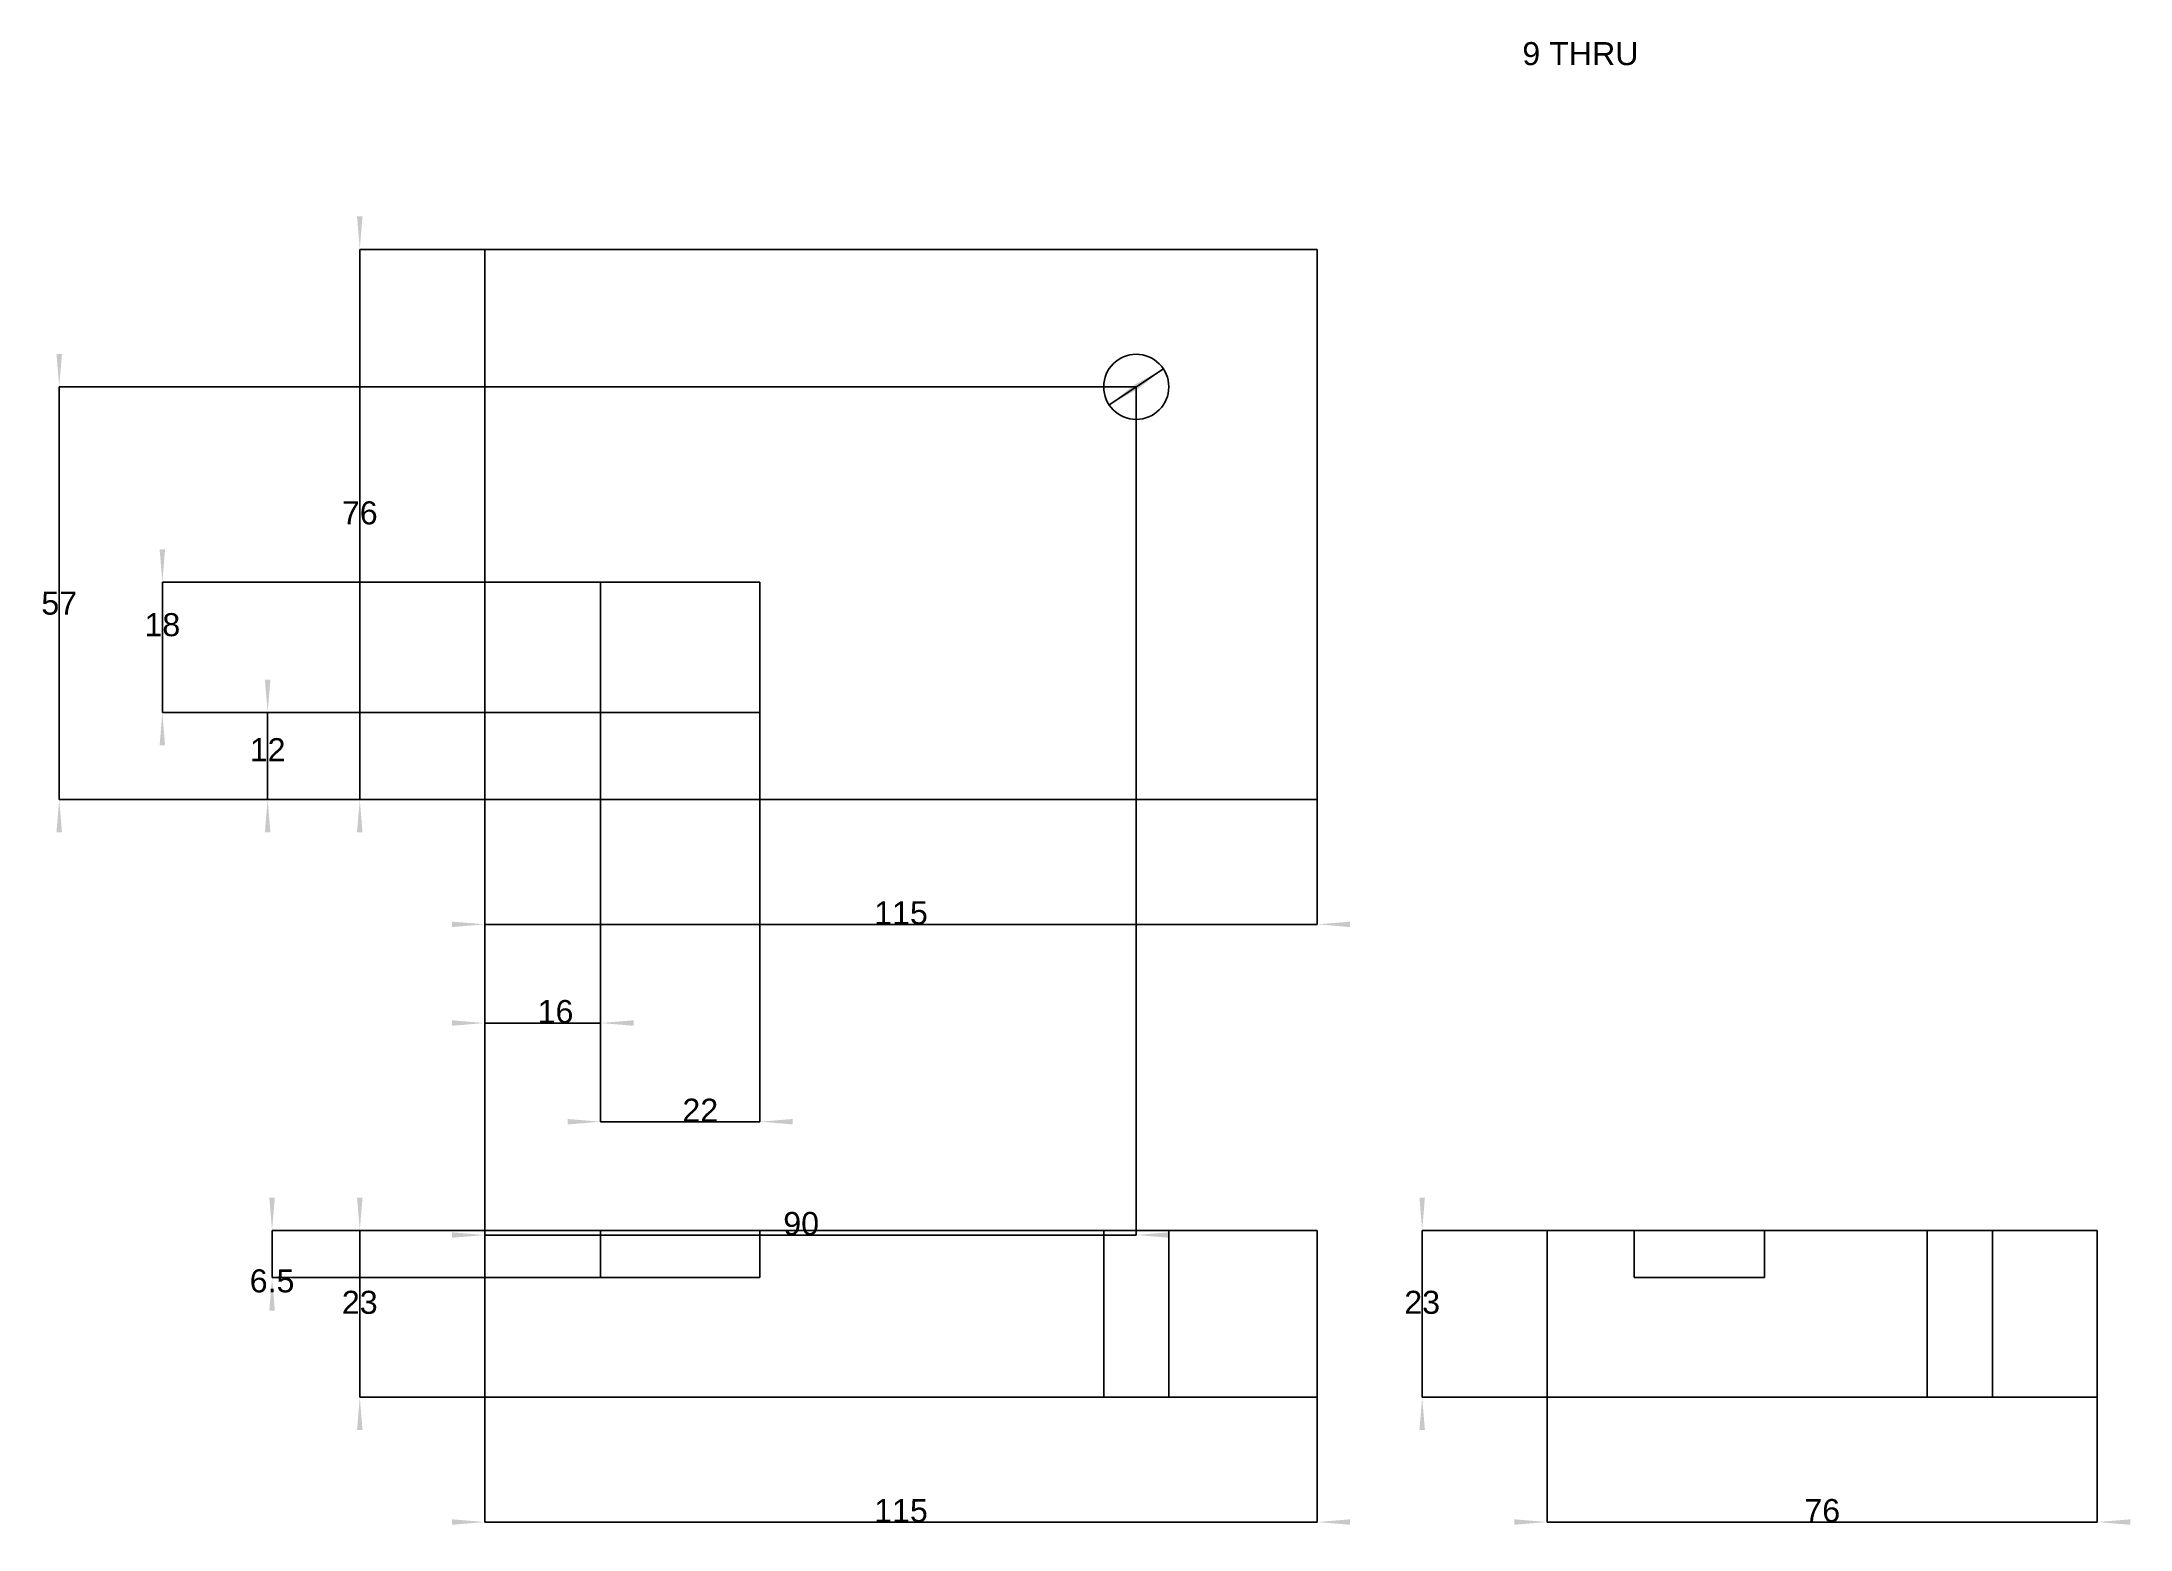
# Model space of a CAD drawing. Header units: millimetres. Extents: x 49 to 367, y 52 to 278.
import ezdxf
from ezdxf.enums import TextEntityAlignment as Align

# ---------------------------------------------------------------- set-up
doc = ezdxf.new("R2010")
doc.units = ezdxf.units.MM
doc.layers.get('0').update_dxf_attribs({"linetype": 'CONTINUOUS'})
for name, color, linetype in [('D', 7, 'CONTINUOUS'), ('D001', 7, 'CONTINUOUS'), ('D002', 7, 'CONTINUOUS'), ('D003', 7, 'CONTINUOUS'), ('D004', 7, 'CONTINUOUS'), ('D005', 7, 'CONTINUOUS'), ('D006', 7, 'CONTINUOUS'), ('D007', 7, 'CONTINUOUS'), ('D008', 7, 'CONTINUOUS'), ('D009', 7, 'CONTINUOUS'), ('D010', 7, 'CONTINUOUS'), ('D011', 7, 'CONTINUOUS'), ('D012', 7, 'CONTINUOUS'), ('D013', 7, 'CONTINUOUS'), ('Front', 7, 'CONTINUOUS'), ('Right', 7, 'CONTINUOUS'), ('Top', 7, 'CONTINUOUS')]:
    doc.layers.add(name, color=color, linetype=linetype)
doc.styles.get("Standard").update_dxf_attribs({"font": 'arial.ttf'})
doc.dimstyles.get("Standard").update_dxf_attribs({"dimscale": 0, "dimtxt": 2.5, "dimasz": 2.5, "dimexe": 1.25, "dimexo": 0.625, "dimtad": 1, "dimtxsty": 'STANDARD', "dimcen": 2.5, "dimazin": 3, "dimtfac": 1, "dimtmove": 0, "dimatfit": 3})

# ---------------------------------------------------------------- blocks, each defined once
blk = doc.blocks.new('*D')
at = {"color": 0}
for points in [[(111.75, 52.9333), (111.75, 53.7667), (116.75, 53.35)], [(248.25, 52.9333), (248.25, 53.7667), (243.25, 53.35)]]:
    blk.add_solid(points, dxfattribs=at)
at = {"layer": 'D'}
for p, q in [((116.75, 72.35), (116.75, 53.35)), ((243.25, 72.35), (243.25, 53.35)), ((116.75, 53.35), (243.25, 53.35))]:
    blk.add_line(p, q, dxfattribs=at)
blk.add_text('115', height=3.5, dxfattribs=at).set_placement((180, 53.35), align=Align.CENTER)
blk = doc.blocks.new('*D001')
at = {"color": 0}
for points in [[(97.3333, 102.65), (98.1667, 102.65), (97.75, 97.65)], [(97.3333, 67.35), (98.1667, 67.35), (97.75, 72.35)]]:
    blk.add_solid(points, dxfattribs=at)
at = {"layer": 'D001'}
for p, q in [((243.25, 97.65), (97.75, 97.65)), ((97.75, 72.35), (97.75, 97.65)), ((243.25, 72.35), (97.75, 72.35))]:
    blk.add_line(p, q, dxfattribs=at)
blk.add_text('23', height=3.5, dxfattribs=at).set_placement((97.75, 85), align=Align.CENTER)
blk = doc.blocks.new('*D002')
at = {"color": 0}
for points in [[(111.75, 143.783), (111.75, 144.617), (116.75, 144.2)], [(248.25, 143.783), (248.25, 144.617), (243.25, 144.2)]]:
    blk.add_solid(points, dxfattribs=at)
at = {"layer": 'D002'}
for p, q in [((116.75, 246.8), (116.75, 144.2)), ((243.25, 246.8), (243.25, 144.2)), ((116.75, 144.2), (243.25, 144.2))]:
    blk.add_line(p, q, dxfattribs=at)
blk.add_text('115', height=3.5, dxfattribs=at).set_placement((180, 144.2), align=Align.CENTER)
blk = doc.blocks.new('*D003')
at = {"color": 0}
for points in [[(97.3333, 251.8), (98.1667, 251.8), (97.75, 246.8)], [(97.3333, 158.2), (98.1667, 158.2), (97.75, 163.2)]]:
    blk.add_solid(points, dxfattribs=at)
at = {"layer": 'D003'}
for p, q in [((243.25, 246.8), (97.75, 246.8)), ((97.75, 163.2), (97.75, 246.8)), ((243.25, 163.2), (97.75, 163.2))]:
    blk.add_line(p, q, dxfattribs=at)
blk.add_text('76', height=3.5, dxfattribs=at).set_placement((97.75, 205), align=Align.CENTER)
blk = doc.blocks.new('*D004')
at = {"color": 0}
for points in [[(273.2, 52.9333), (273.2, 53.7667), (278.2, 53.35)], [(366.8, 52.9333), (366.8, 53.7667), (361.8, 53.35)]]:
    blk.add_solid(points, dxfattribs=at)
at = {"layer": 'D004'}
for p, q in [((278.2, 72.35), (278.2, 53.35)), ((361.8, 72.35), (361.8, 53.35)), ((278.2, 53.35), (361.8, 53.35))]:
    blk.add_line(p, q, dxfattribs=at)
blk.add_text('76', height=3.5, dxfattribs=at).set_placement((320, 53.35), align=Align.CENTER)
blk = doc.blocks.new('*D005')
at = {"color": 0}
for points in [[(258.783, 102.65), (259.617, 102.65), (259.2, 97.65)], [(258.783, 67.35), (259.617, 67.35), (259.2, 72.35)]]:
    blk.add_solid(points, dxfattribs=at)
at = {"layer": 'D005'}
for p, q in [((361.8, 97.65), (259.2, 97.65)), ((259.2, 72.35), (259.2, 97.65)), ((361.8, 72.35), (259.2, 72.35))]:
    blk.add_line(p, q, dxfattribs=at)
blk.add_text('23', height=3.5, dxfattribs=at).set_placement((259.2, 85), align=Align.CENTER)
blk = doc.blocks.new('*D006')
at = {"color": 0}
for points in [[(111.75, 128.783), (111.75, 129.617), (116.75, 129.2)], [(139.35, 128.783), (139.35, 129.617), (134.35, 129.2)]]:
    blk.add_solid(points, dxfattribs=at)
at = {"layer": 'D006'}
for p, q in [((134.35, 176.4), (134.35, 129.2)), ((116.75, 163.2), (116.75, 129.2)), ((116.75, 129.2), (134.35, 129.2))]:
    blk.add_line(p, q, dxfattribs=at)
blk.add_text('16', height=3.5, dxfattribs=at).set_placement((127.5, 129.2), align=Align.CENTER)
blk = doc.blocks.new('*D007')
at = {"color": 0}
for points in [[(83.3333, 181.4), (84.1667, 181.4), (83.75, 176.4)], [(83.3333, 158.2), (84.1667, 158.2), (83.75, 163.2)]]:
    blk.add_solid(points, dxfattribs=at)
at = {"layer": 'D007'}
for p, q in [((134.35, 176.4), (83.75, 176.4)), ((83.75, 163.2), (83.75, 176.4)), ((116.75, 163.2), (83.75, 163.2))]:
    blk.add_line(p, q, dxfattribs=at)
blk.add_text('12', height=3.5, dxfattribs=at).set_placement((83.75, 169), align=Align.CENTER)
blk = doc.blocks.new('*D008')
at = {"color": 0}
for points in [[(129.35, 113.783), (129.35, 114.617), (134.35, 114.2)], [(163.55, 113.783), (163.55, 114.617), (158.55, 114.2)]]:
    blk.add_solid(points, dxfattribs=at)
at = {"layer": 'D008'}
for p, q in [((134.35, 176.4), (134.35, 114.2)), ((158.55, 176.4), (158.55, 114.2)), ((134.35, 114.2), (158.55, 114.2))]:
    blk.add_line(p, q, dxfattribs=at)
blk.add_text('22', height=3.5, dxfattribs=at).set_placement((149.5, 114.2), align=Align.CENTER)
blk = doc.blocks.new('*D009')
at = {"color": 0}
for points in [[(67.3333, 201.2), (68.1667, 201.2), (67.75, 196.2)], [(67.3333, 171.4), (68.1667, 171.4), (67.75, 176.4)]]:
    blk.add_solid(points, dxfattribs=at)
at = {"layer": 'D009'}
for p, q in [((134.35, 196.2), (67.75, 196.2)), ((67.75, 176.4), (67.75, 196.2)), ((134.35, 176.4), (67.75, 176.4))]:
    blk.add_line(p, q, dxfattribs=at)
blk.add_text('18', height=3.5, dxfattribs=at).set_placement((67.75, 188), align=Align.CENTER)
blk = doc.blocks.new('*D010')
at = {"color": 0}
for points in [[(84.0058, 102.65), (84.8391, 102.65), (84.4224, 97.65)], [(84.0058, 85.5), (84.8391, 85.5), (84.4224, 90.5)]]:
    blk.add_solid(points, dxfattribs=at)
at = {"layer": 'D010'}
for p, q in [((243.25, 97.65), (84.4224, 97.65)), ((84.4224, 90.5), (84.4224, 97.65)), ((134.35, 90.5), (84.4224, 90.5))]:
    blk.add_line(p, q, dxfattribs=at)
blk.add_text('6.5', height=3.5, dxfattribs=at).set_placement((84.4224, 88.2607), align=Align.CENTER)
blk = doc.blocks.new('*D011')
at = {"color": 0}
for points in [[(111.75, 96.5592), (111.75, 97.3926), (116.75, 96.9759)], [(220.75, 96.5592), (220.75, 97.3926), (215.75, 96.9759)]]:
    blk.add_solid(points, dxfattribs=at)
at = {"layer": 'D011'}
for p, q in [((215.75, 225.9), (215.75, 96.9759)), ((116.75, 163.2), (116.75, 96.9759)), ((116.75, 96.9759), (215.75, 96.9759))]:
    blk.add_line(p, q, dxfattribs=at)
blk.add_text('90', height=3.5, dxfattribs=at).set_placement((164.825, 96.9759), align=Align.CENTER)
blk = doc.blocks.new('*D012')
at = {"color": 0}
for points in [[(51.6581, 230.9), (52.4914, 230.9), (52.0747, 225.9)], [(51.6581, 158.2), (52.4914, 158.2), (52.0747, 163.2)]]:
    blk.add_solid(points, dxfattribs=at)
at = {"layer": 'D012'}
for p, q in [((215.75, 225.9), (52.0747, 225.9)), ((52.0747, 163.2), (52.0747, 225.9)), ((116.75, 163.2), (52.0747, 163.2))]:
    blk.add_line(p, q, dxfattribs=at)
blk.add_text('57', height=3.5, dxfattribs=at).set_placement((52.0747, 191.276), align=Align.CENTER)
blk = doc.blocks.new('*D013')
at = {"color": 0}
for points in [[(215.939, 225.525), (215.478, 226.219), (219.873, 228.639)], [(216.022, 225.581), (215.561, 226.275), (211.627, 223.161)]]:
    blk.add_solid(points, dxfattribs=at)
at = {"layer": 'D013'}
blk.add_line((219.873, 228.639), (211.627, 223.161), dxfattribs=at)
blk.add_text('9 THRU', height=3.5, dxfattribs=at).set_placement((283.25, 274.8), align=Align.CENTER)

msp = doc.modelspace()

# ---------------------------------------------------------------- linework, layer by layer
at = {"layer": 'Front'}
for p, q in [((116.75, 72.35), (116.75, 97.65)), ((116.75, 97.65), (243.25, 97.65)), ((116.75, 72.35), (116.75, 97.65)), ((116.75, 97.65), (243.25, 97.65)), ((134.35, 97.65), (158.55, 97.65)), ((134.35, 97.65), (158.55, 97.65)), ((134.35, 90.5), (134.35, 97.65)), ((134.35, 90.5), (134.35, 97.65)), ((158.55, 90.5), (158.55, 97.65)), ((158.55, 90.5), (158.55, 97.65)), ((210.8, 72.35), (210.8, 97.65)), ((220.7, 72.35), (220.7, 97.65)), ((243.25, 72.35), (243.25, 97.65)), ((243.25, 72.35), (243.25, 97.65)), ((134.35, 90.5), (158.55, 90.5)), ((134.35, 90.5), (158.55, 90.5)), ((116.75, 72.35), (243.25, 72.35)), ((116.75, 72.35), (243.25, 72.35))]:
    msp.add_line(p, q, dxfattribs=at)
for points in [[(220.7, 97.65), (220.576, 97.65), (220.21, 97.65), (219.62, 97.65), (218.836, 97.65), (217.898, 97.65), (216.851, 97.65), (215.75, 97.65), (214.649, 97.65), (213.602, 97.65), (212.664, 97.65), (211.88, 97.65), (211.29, 97.65), (210.924, 97.65), (210.8, 97.65)], [(210.8, 97.65), (210.924, 97.65), (211.29, 97.65), (211.88, 97.65), (212.664, 97.65), (213.602, 97.65), (214.649, 97.65), (215.75, 97.65), (216.851, 97.65), (217.898, 97.65), (218.836, 97.65), (219.62, 97.65), (220.21, 97.65), (220.576, 97.65), (220.7, 97.65)], [(220.7, 72.35), (220.576, 72.35), (220.21, 72.35), (219.62, 72.35), (218.836, 72.35), (217.898, 72.35), (216.851, 72.35), (215.75, 72.35), (214.649, 72.35), (213.602, 72.35), (212.664, 72.35), (211.88, 72.35), (211.29, 72.35), (210.924, 72.35), (210.8, 72.35)], [(210.8, 72.35), (210.924, 72.35), (211.29, 72.35), (211.88, 72.35), (212.664, 72.35), (213.602, 72.35), (214.649, 72.35), (215.75, 72.35), (216.851, 72.35), (217.898, 72.35), (218.836, 72.35), (219.62, 72.35), (220.21, 72.35), (220.576, 72.35), (220.7, 72.35)]]:
    msp.add_open_spline(points, degree=1, dxfattribs=at)
at = {"layer": 'Right'}
for p, q in [((278.2, 72.35), (278.2, 97.65)), ((278.2, 97.65), (361.8, 97.65)), ((278.2, 72.35), (278.2, 97.65)), ((278.2, 97.65), (361.8, 97.65)), ((291.4, 97.65), (311.2, 97.65)), ((291.4, 97.65), (311.2, 97.65)), ((291.4, 90.5), (291.4, 97.65)), ((291.4, 90.5), (291.4, 97.65)), ((311.2, 90.5), (311.2, 97.65)), ((311.2, 90.5), (311.2, 97.65)), ((335.95, 72.35), (335.95, 97.65)), ((345.85, 72.35), (345.85, 97.65)), ((361.8, 72.35), (361.8, 97.65)), ((361.8, 72.35), (361.8, 97.65)), ((291.4, 90.5), (311.2, 90.5)), ((291.4, 90.5), (311.2, 90.5)), ((278.2, 72.35), (361.8, 72.35)), ((278.2, 72.35), (361.8, 72.35))]:
    msp.add_line(p, q, dxfattribs=at)
for points in [[(345.85, 97.65), (345.726, 97.65), (345.36, 97.65), (344.77, 97.65), (343.986, 97.65), (343.048, 97.65), (342.001, 97.65), (340.9, 97.65), (339.799, 97.65), (338.752, 97.65), (337.814, 97.65), (337.03, 97.65), (336.44, 97.65), (336.074, 97.65), (335.95, 97.65)], [(340.9, 97.65), (341.454, 97.65), (342.001, 97.65), (342.535, 97.65), (343.048, 97.65), (343.534, 97.65), (343.986, 97.65), (344.4, 97.65), (344.77, 97.65), (345.091, 97.65), (345.36, 97.65), (345.572, 97.65), (345.726, 97.65), (345.819, 97.65), (345.85, 97.65)], [(345.85, 72.35), (345.726, 72.35), (345.36, 72.35), (344.77, 72.35), (343.986, 72.35), (343.048, 72.35), (342.001, 72.35), (340.9, 72.35), (339.799, 72.35), (338.752, 72.35), (337.814, 72.35), (337.03, 72.35), (336.44, 72.35), (336.074, 72.35), (335.95, 72.35)], [(340.9, 72.35), (341.454, 72.35), (342.001, 72.35), (342.535, 72.35), (343.048, 72.35), (343.534, 72.35), (343.986, 72.35), (344.4, 72.35), (344.77, 72.35), (345.091, 72.35), (345.36, 72.35), (345.572, 72.35), (345.726, 72.35), (345.819, 72.35), (345.85, 72.35)]]:
    msp.add_open_spline(points, degree=1, dxfattribs=at)
for points in [[(335.95, 97.65), (335.966, 97.65), (335.981, 97.65), (336.028, 97.65), (336.074, 97.65), (336.151, 97.65), (336.228, 97.65), (336.334, 97.65), (336.44, 97.65), (336.574, 97.65), (336.709, 97.65), (336.869, 97.65), (337.03, 97.65), (337.215, 97.65), (337.4, 97.65), (337.607, 97.65), (337.814, 97.65), (338.04, 97.65), (338.266, 97.65), (338.509, 97.65), (338.752, 97.65), (339.009, 97.65), (339.265, 97.65), (339.532, 97.65), (339.799, 97.65), (340.344, 97.65), (340.9, 97.65)], [(335.95, 72.35), (335.966, 72.35), (335.981, 72.35), (336.028, 72.35), (336.074, 72.35), (336.151, 72.35), (336.228, 72.35), (336.334, 72.35), (336.44, 72.35), (336.574, 72.35), (336.709, 72.35), (336.869, 72.35), (337.03, 72.35), (337.215, 72.35), (337.4, 72.35), (337.607, 72.35), (337.814, 72.35), (338.04, 72.35), (338.266, 72.35), (338.509, 72.35), (338.752, 72.35), (339.009, 72.35), (339.265, 72.35), (339.532, 72.35), (339.799, 72.35), (340.344, 72.35), (340.9, 72.35)]]:
    msp.add_open_spline(points, degree=2, knots=[4.712389, 4.712389, 4.712389, 4.8245887, 4.8245887, 4.9367885, 4.9367885, 5.0489882, 5.0489882, 5.1611879, 5.1611879, 5.2733877, 5.2733877, 5.3855874, 5.3855874, 5.4977871, 5.4977871, 5.6099869, 5.6099869, 5.7221866, 5.7221866, 5.8343864, 5.8343864, 5.9465861, 5.9465861, 6.0587858, 6.0587858, 6.2831853, 6.2831853, 6.2831853], dxfattribs=at)
at = {"layer": 'Top'}
for p, q in [((116.75, 163.2), (116.75, 246.8)), ((116.75, 246.8), (243.25, 246.8)), ((116.75, 163.2), (116.75, 246.8)), ((116.75, 246.8), (243.25, 246.8)), ((243.25, 163.2), (243.25, 246.8)), ((243.25, 163.2), (243.25, 246.8)), ((134.35, 176.4), (134.35, 196.2)), ((134.35, 196.2), (158.55, 196.2)), ((134.35, 176.4), (134.35, 196.2)), ((134.35, 196.2), (158.55, 196.2)), ((158.55, 176.4), (158.55, 196.2)), ((158.55, 176.4), (158.55, 196.2)), ((134.35, 176.4), (158.55, 176.4)), ((134.35, 176.4), (158.55, 176.4)), ((116.75, 163.2), (243.25, 163.2)), ((116.75, 163.2), (243.25, 163.2))]:
    msp.add_line(p, q, dxfattribs=at)
msp.add_circle((215.75, 225.9), 4.95, dxfattribs=at)
msp.add_circle((215.75, 225.9), 4.95, dxfattribs=at)

# ---------------------------------------------------------------- dimensions: what is measured, and where the dimension line sits
at = {"layer": 'D'}
dim = msp.add_linear_dim(base=(180, 53.35), p1=(116.75, 72.35), p2=(243.25, 72.35), text='115', dimstyle='STANDARD', dxfattribs=at)
dim.commit()
dim.dimension.update_dxf_attribs({"geometry": '*D', "text_midpoint": (180, 58.35)})
at = {"layer": 'D001'}
dim = msp.add_linear_dim(base=(97.75, 85), p1=(243.25, 72.35), p2=(243.25, 97.65), angle=90, text='23', dimstyle='STANDARD', dxfattribs=at)
dim.commit()
dim.dimension.update_dxf_attribs({"geometry": '*D001', "text_midpoint": (102.75, 85)})
at = {"layer": 'D002'}
dim = msp.add_linear_dim(base=(180, 144.2), p1=(116.75, 246.8), p2=(243.25, 246.8), text='115', dimstyle='STANDARD', dxfattribs=at)
dim.commit()
dim.dimension.update_dxf_attribs({"geometry": '*D002', "text_midpoint": (180, 149.2)})
at = {"layer": 'D003'}
dim = msp.add_linear_dim(base=(97.75, 205), p1=(243.25, 163.2), p2=(243.25, 246.8), angle=90, text='76', dimstyle='STANDARD', dxfattribs=at)
dim.commit()
dim.dimension.update_dxf_attribs({"geometry": '*D003', "text_midpoint": (102.75, 205)})
at = {"layer": 'D004'}
dim = msp.add_linear_dim(base=(320, 53.35), p1=(278.2, 72.35), p2=(361.8, 72.35), text='76', dimstyle='STANDARD', dxfattribs=at)
dim.commit()
dim.dimension.update_dxf_attribs({"geometry": '*D004', "text_midpoint": (320, 58.35)})
at = {"layer": 'D005'}
dim = msp.add_linear_dim(base=(259.2, 85), p1=(361.8, 72.35), p2=(361.8, 97.65), angle=90, text='23', dimstyle='STANDARD', dxfattribs=at)
dim.commit()
dim.dimension.update_dxf_attribs({"geometry": '*D005', "text_midpoint": (264.2, 85)})
at = {"layer": 'D006'}
dim = msp.add_linear_dim(base=(127.5, 129.2), p1=(116.75, 163.2), p2=(134.35, 176.4), text='16', dimstyle='STANDARD', dxfattribs=at)
dim.commit()
dim.dimension.update_dxf_attribs({"geometry": '*D006', "text_midpoint": (130.5, 133.2)})
at = {"layer": 'D007'}
dim = msp.add_linear_dim(base=(83.75, 169), p1=(116.75, 163.2), p2=(134.35, 176.4), angle=90, text='12', dimstyle='STANDARD', dxfattribs=at)
dim.commit()
dim.dimension.update_dxf_attribs({"geometry": '*D007', "text_midpoint": (86.75, 173)})
at = {"layer": 'D008'}
dim = msp.add_linear_dim(base=(149.5, 114.2), p1=(134.35, 176.4), p2=(158.55, 176.4), text='22', dimstyle='STANDARD', dxfattribs=at)
dim.commit()
dim.dimension.update_dxf_attribs({"geometry": '*D008', "text_midpoint": (149.5, 119.2)})
at = {"layer": 'D009'}
dim = msp.add_linear_dim(base=(67.75, 188), p1=(134.35, 176.4), p2=(134.35, 196.2), angle=90, text='18', dimstyle='STANDARD', dxfattribs=at)
dim.commit()
dim.dimension.update_dxf_attribs({"geometry": '*D009', "text_midpoint": (72.75, 188)})
at = {"layer": 'D010'}
dim = msp.add_linear_dim(base=(84.422, 88.261), p1=(134.35, 90.5), p2=(243.25, 97.65), angle=90, text='6.5', dimstyle='STANDARD', dxfattribs=at)
dim.commit()
dim.dimension.update_dxf_attribs({"geometry": '*D010', "text_midpoint": (84.75, 93.25)})
at = {"layer": 'D011'}
dim = msp.add_linear_dim(base=(164.825, 96.976), p1=(116.75, 163.2), p2=(215.75, 225.9), text='90', dimstyle='STANDARD', dxfattribs=at)
dim.commit()
dim.dimension.update_dxf_attribs({"geometry": '*D011', "text_midpoint": (167.5, 101.2)})
at = {"layer": 'D012'}
dim = msp.add_linear_dim(base=(52.075, 191.276), p1=(116.75, 163.2), p2=(215.75, 225.9), angle=90, text='57', dimstyle='STANDARD', dxfattribs=at)
dim.commit()
dim.dimension.update_dxf_attribs({"geometry": '*D012', "text_midpoint": (54.75, 195.5)})
at = {"layer": 'D013'}
dim = msp.add_diameter_dim_2p(p1=(219.873, 228.639), p2=(211.627, 223.161), text='9 THRU', dimstyle='STANDARD', dxfattribs=at)
dim.commit()
dim.dimension.update_dxf_attribs({"geometry": '*D013', "text_midpoint": (283.25, 274.8)})

doc.saveas('drawing.dxf')
